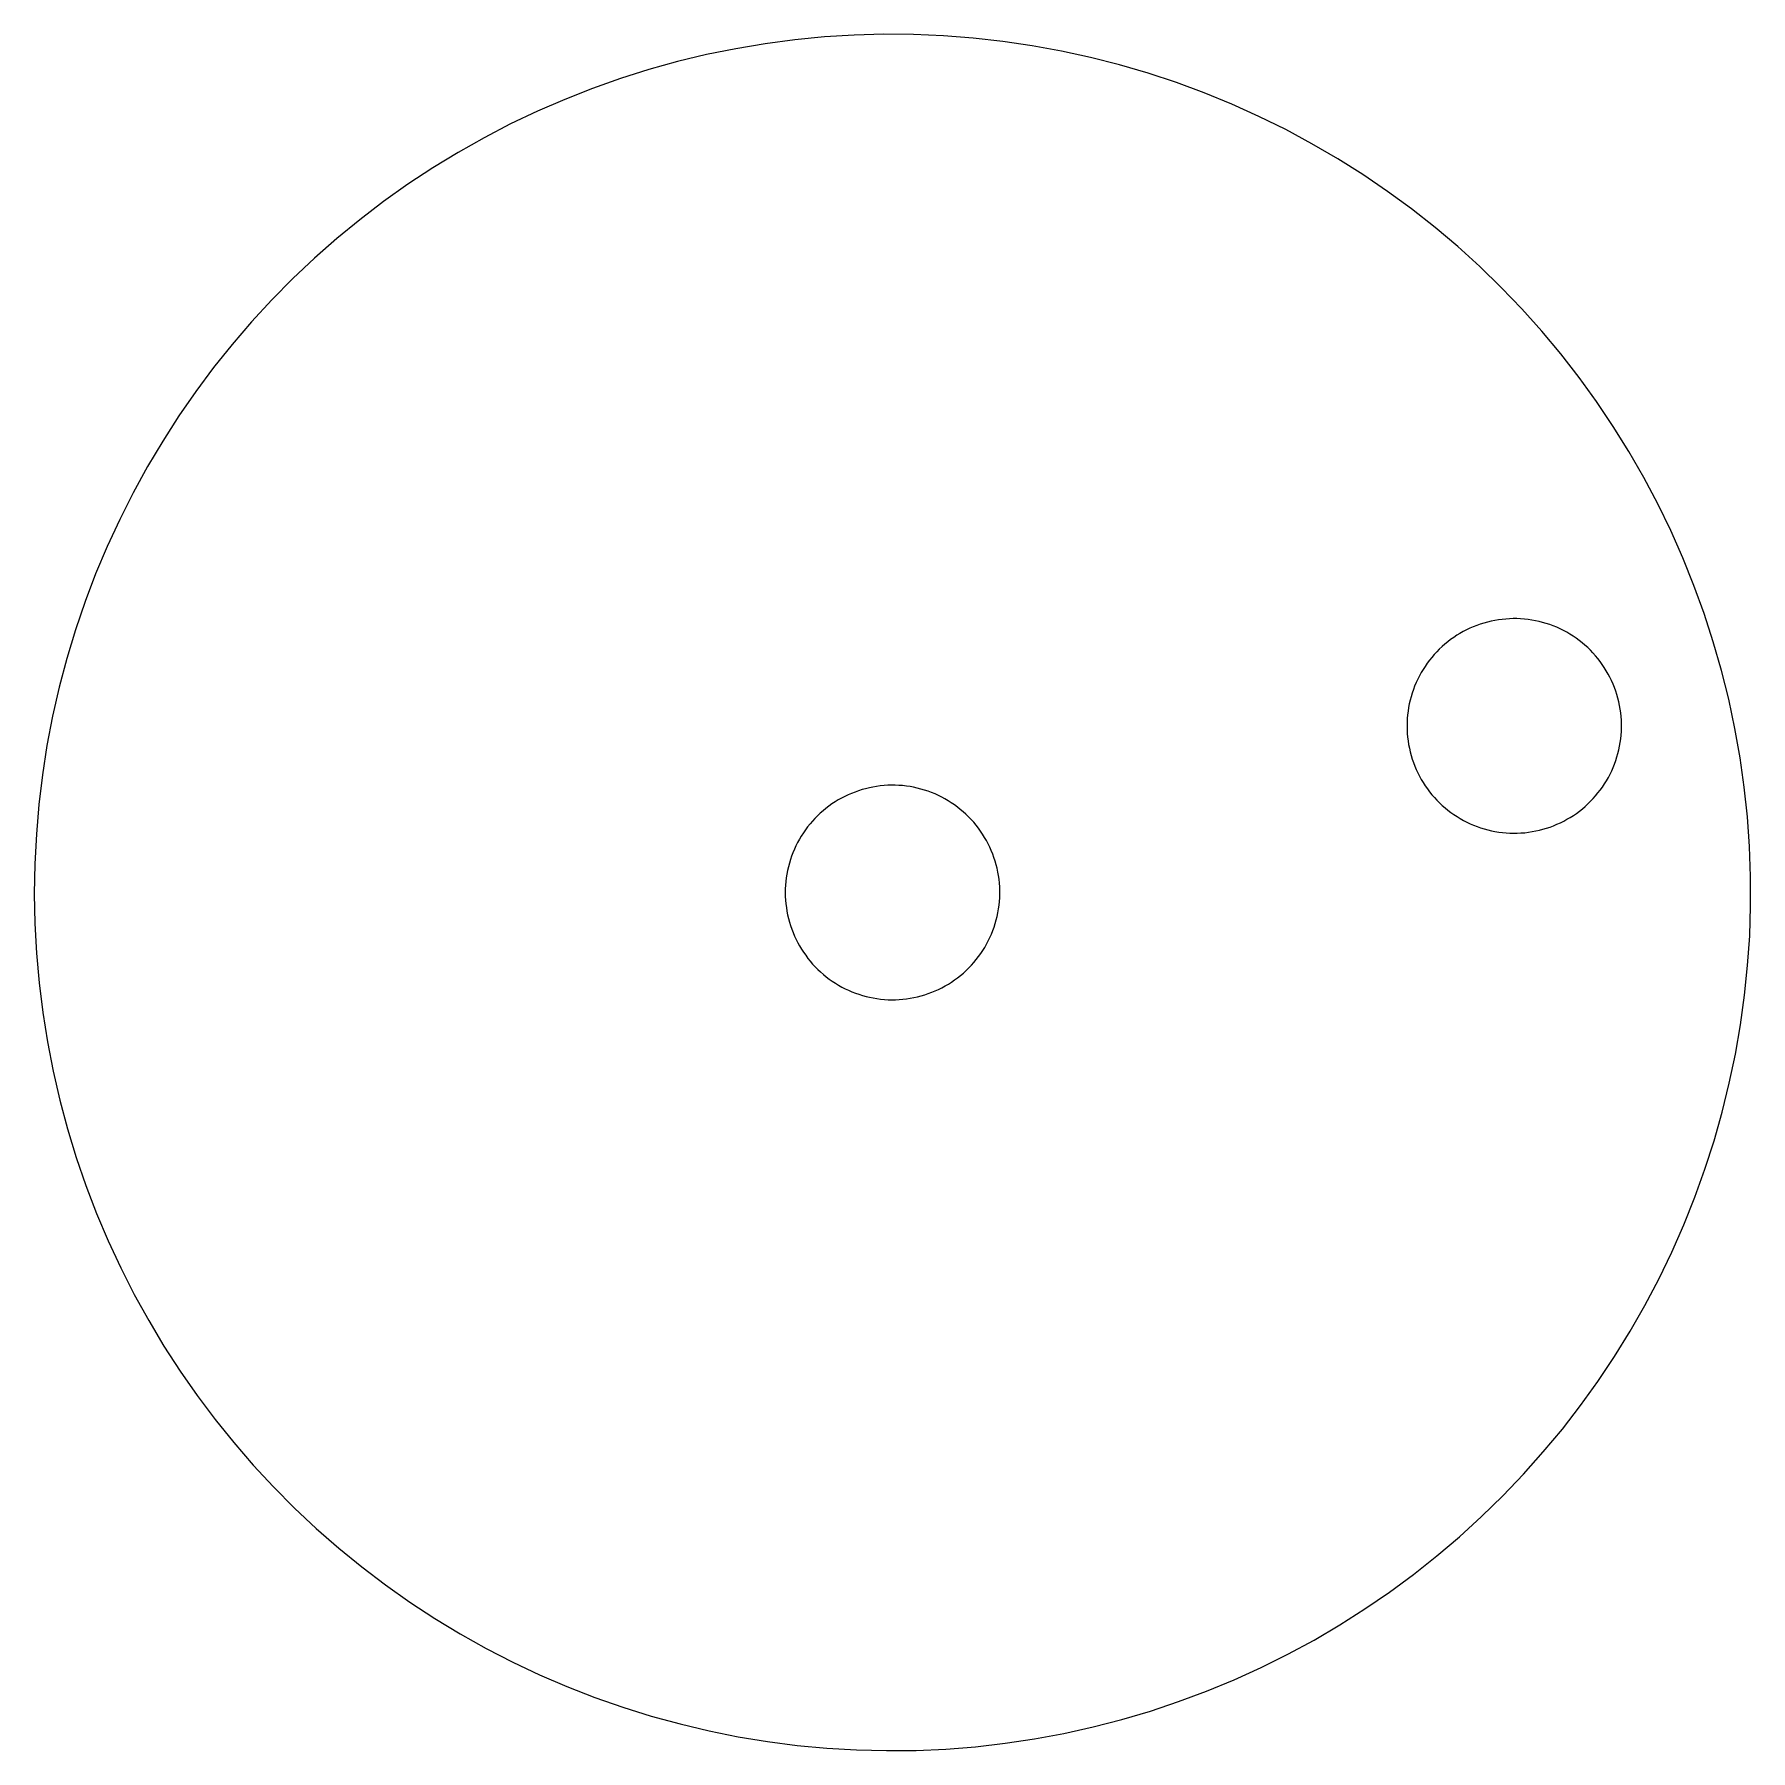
# Model space of a CAD drawing. Header units: inches. Extents: x 1.53 to 3.53, y 0.56 to 2.56.
import ezdxf

# ---------------------------------------------------------------- set-up
doc = ezdxf.new("R2010")
doc.units = ezdxf.units.IN
doc.header["$MEASUREMENT"] = 0
doc.layers.add('solid3$laser4', color=7, linetype='Continuous', true_color=0x000000)

msp = doc.modelspace()

# ---------------------------------------------------------------- linework, layer by layer
at = {"layer": 'solid3$laser4'}
for points in [[(3.4978, 1.8148), (3.4882, 1.8482), (3.4775, 1.8812), (3.4656, 1.9139), (3.4526, 1.946), (3.4386, 1.9778), (3.4234, 2.009), (3.4071, 2.0397), (3.3898, 2.0697), (3.3715, 2.0992), (3.3521, 2.128), (3.3318, 2.1561), (3.3104, 2.1835), (3.2882, 2.2102), (3.265, 2.236), (3.241, 2.2611), (3.2161, 2.2853), (3.1904, 2.3086), (3.1639, 2.331), (3.1366, 2.3525), (3.1086, 2.373), (3.0799, 2.3925), (3.0505, 2.411), (3.0205, 2.4285), (2.9899, 2.4449), (2.9588, 2.4603), (2.9272, 2.4746), (2.8951, 2.4877), (2.8625, 2.4998), (2.8296, 2.5107), (2.7962, 2.5204), (2.7626, 2.529), (2.7287, 2.5365), (2.6946, 2.5427), (2.6602, 2.5478), (2.6257, 2.5516), (2.5911, 2.5543), (2.5564, 2.5557), (2.5217, 2.556), (2.487, 2.555), (2.4524, 2.5529), (2.4178, 2.5495), (2.3834, 2.5449), (2.3492, 2.5392), (2.3152, 2.5323), (2.2814, 2.5242), (2.248, 2.5149), (2.2149, 2.5045), (2.1821, 2.4929), (2.1498, 2.4802), (2.118, 2.4664), (2.0866, 2.4515), (2.0558, 2.4355), (2.0256, 2.4184), (1.996, 2.4003), (1.967, 2.3812), (1.9387, 2.3611), (1.9111, 2.34), (1.8843, 2.318), (1.8582, 2.2951), (1.833, 2.2713), (1.8086, 2.2466), (1.785, 2.2211), (1.7624, 2.1947), (1.7407, 2.1677), (1.7199, 2.1398), (1.7002, 2.1113), (1.6814, 2.0821), (1.6637, 2.0523), (1.647, 2.0218), (1.6313, 1.9908), (1.6168, 1.9593), (1.6033, 1.9273), (1.591, 1.8949), (1.5798, 1.862), (1.5698, 1.8288), (1.5609, 1.7952), (1.5532, 1.7614), (1.5466, 1.7273), (1.5413, 1.693), (1.5371, 1.6585), (1.5342, 1.624), (1.5324, 1.5893), (1.5318, 1.5546), (1.5325, 1.5199), (1.5344, 1.4852), (1.5374, 1.4506), (1.5417, 1.4162), (1.5471, 1.3819), (1.5538, 1.3478), (1.5616, 1.314), (1.5706, 1.2805), (1.5807, 1.2473), (1.592, 1.2145), (1.6044, 1.182), (1.6179, 1.1501), (1.6326, 1.1186), (1.6483, 1.0877), (1.6651, 1.0573), (1.6829, 1.0275), (1.7018, 0.9984), (1.7216, 0.9699), (1.7425, 0.9421), (1.7642, 0.9151), (1.787, 0.8888), (1.8106, 0.8634), (1.835, 0.8388), (1.8603, 0.815), (1.8865, 0.7922), (1.9134, 0.7702), (1.941, 0.7492), (1.9694, 0.7292), (1.9984, 0.7102), (2.0281, 0.6922), (2.0584, 0.6752), (2.0892, 0.6593), (2.1206, 0.6445), (2.1525, 0.6308), (2.1848, 0.6182), (2.2176, 0.6067), (2.2507, 0.5963), (2.2842, 0.5872), (2.318, 0.5792), (2.352, 0.5723), (2.3863, 0.5667), (2.4207, 0.5622), (2.4553, 0.559), (2.4899, 0.5569), (2.5246, 0.5561), (2.5593, 0.5564), (2.594, 0.558), (2.6286, 0.5607), (2.6631, 0.5647), (2.6974, 0.5698), (2.7315, 0.5762), (2.7654, 0.5837), (2.799, 0.5924), (2.8323, 0.6022), (2.8652, 0.6132), (2.8978, 0.6254), (2.9298, 0.6386), (2.9614, 0.653), (2.9925, 0.6685), (3.023, 0.685), (3.053, 0.7026), (3.0823, 0.7212), (3.1109, 0.7408), (3.1389, 0.7614), (3.1661, 0.7829), (3.1925, 0.8054), (3.2182, 0.8288), (3.243, 0.853), (3.267, 0.8781), (3.2901, 0.9041), (3.3123, 0.9308), (3.3335, 0.9582), (3.3537, 0.9864), (3.373, 1.0153), (3.3913, 1.0448), (3.4085, 1.0749), (3.4247, 1.1056), (3.4398, 1.1369), (3.4538, 1.1687), (3.4667, 1.2009), (3.4784, 1.2336), (3.489, 1.2666), (3.4985, 1.3), (3.5068, 1.3337), (3.5139, 1.3677), (3.5199, 1.4019), (3.5246, 1.4363), (3.5282, 1.4708), (3.5306, 1.5054), (3.5317, 1.5401), (3.5317, 1.5748), (3.5304, 1.6095), (3.528, 1.6441), (3.5243, 1.6787), (3.5194, 1.713), (3.5134, 1.7472), (3.5062, 1.7812)], [(3.377, 1.7825), (3.3758, 1.7867), (3.3745, 1.7908), (3.373, 1.7949), (3.3714, 1.7989), (3.3696, 1.8029), (3.3677, 1.8068), (3.3657, 1.8106), (3.3635, 1.8144), (3.3612, 1.818), (3.3588, 1.8216), (3.3563, 1.8252), (3.3536, 1.8286), (3.3508, 1.8319), (3.3479, 1.8351), (3.3449, 1.8383), (3.3418, 1.8413), (3.3386, 1.8442), (3.3353, 1.847), (3.3319, 1.8497), (3.3284, 1.8523), (3.3248, 1.8547), (3.3211, 1.857), (3.3174, 1.8592), (3.3135, 1.8613), (3.3097, 1.8632), (3.3057, 1.865), (3.3017, 1.8666), (3.2976, 1.8681), (3.2935, 1.8695), (3.2893, 1.8707), (3.2851, 1.8718), (3.2809, 1.8727), (3.2766, 1.8735), (3.2723, 1.8741), (3.268, 1.8746), (3.2637, 1.8749), (3.2594, 1.8751), (3.255, 1.8751), (3.2507, 1.875), (3.2464, 1.8747), (3.242, 1.8743), (3.2377, 1.8738), (3.2335, 1.873), (3.2292, 1.8722), (3.225, 1.8712), (3.2208, 1.87), (3.2167, 1.8687), (3.2126, 1.8672), (3.2085, 1.8657), (3.2046, 1.8639), (3.2006, 1.8621), (3.1968, 1.8601), (3.193, 1.8579), (3.1893, 1.8557), (3.1857, 1.8533), (3.1821, 1.8508), (3.1787, 1.8481), (3.1753, 1.8454), (3.1721, 1.8425), (3.1689, 1.8395), (3.1659, 1.8365), (3.1629, 1.8333), (3.1601, 1.83), (3.1574, 1.8266), (3.1548, 1.8231), (3.1523, 1.8195), (3.15, 1.8159), (3.1478, 1.8122), (3.1457, 1.8084), (3.1437, 1.8045), (3.1419, 1.8006), (3.1402, 1.7966), (3.1387, 1.7925), (3.1373, 1.7884), (3.136, 1.7842), (3.1349, 1.78), (3.1339, 1.7758), (3.1331, 1.7715), (3.1325, 1.7673), (3.1319, 1.763), (3.1316, 1.7586), (3.1314, 1.7543), (3.1313, 1.75), (3.1314, 1.7456), (3.1316, 1.7413), (3.132, 1.737), (3.1325, 1.7327), (3.1332, 1.7284), (3.134, 1.7241), (3.135, 1.7199), (3.1361, 1.7157), (3.1374, 1.7115), (3.1388, 1.7074), (3.1404, 1.7034), (3.142, 1.6994), (3.1439, 1.6955), (3.1458, 1.6916), (3.1479, 1.6878), (3.1502, 1.6841), (3.1525, 1.6804), (3.155, 1.6769), (3.1576, 1.6734), (3.1603, 1.67), (3.1632, 1.6667), (3.1661, 1.6636), (3.1692, 1.6605), (3.1723, 1.6575), (3.1756, 1.6547), (3.179, 1.6519), (3.1824, 1.6493), (3.186, 1.6468), (3.1896, 1.6444), (3.1933, 1.6422), (3.1971, 1.64), (3.201, 1.6381), (3.2049, 1.6362), (3.2089, 1.6345), (3.2129, 1.6329), (3.217, 1.6315), (3.2211, 1.6302), (3.2253, 1.629), (3.2296, 1.628), (3.2338, 1.6272), (3.2381, 1.6265), (3.2424, 1.6259), (3.2467, 1.6255), (3.251, 1.6253), (3.2554, 1.6251), (3.2597, 1.6252), (3.2641, 1.6254), (3.2684, 1.6257), (3.2727, 1.6262), (3.277, 1.6269), (3.2812, 1.6277), (3.2855, 1.6286), (3.2897, 1.6297), (3.2938, 1.6309), (3.298, 1.6323), (3.302, 1.6338), (3.306, 1.6355), (3.31, 1.6373), (3.3139, 1.6392), (3.3177, 1.6413), (3.3214, 1.6435), (3.3251, 1.6458), (3.3287, 1.6482), (3.3322, 1.6508), (3.3356, 1.6535), (3.3389, 1.6563), (3.3421, 1.6592), (3.3452, 1.6623), (3.3482, 1.6654), (3.3511, 1.6686), (3.3538, 1.672), (3.3565, 1.6754), (3.359, 1.6789), (3.3614, 1.6825), (3.3637, 1.6862), (3.3659, 1.69), (3.3679, 1.6938), (3.3698, 1.6978), (3.3715, 1.7017), (3.3731, 1.7057), (3.3746, 1.7098), (3.3759, 1.714), (3.3771, 1.7181), (3.3782, 1.7224), (3.379, 1.7266), (3.3798, 1.7309), (3.3804, 1.7352), (3.3808, 1.7395), (3.3811, 1.7438), (3.3813, 1.7482), (3.3813, 1.7525), (3.3811, 1.7568), (3.3808, 1.7612), (3.3803, 1.7655), (3.3797, 1.7698), (3.379, 1.774), (3.3781, 1.7783)], [(2.6526, 1.5884), (2.6514, 1.5925), (2.65, 1.5967), (2.6486, 1.6008), (2.6469, 1.6048), (2.6452, 1.6087), (2.6433, 1.6126), (2.6412, 1.6165), (2.6391, 1.6202), (2.6368, 1.6239), (2.6344, 1.6275), (2.6318, 1.631), (2.6292, 1.6345), (2.6264, 1.6378), (2.6235, 1.641), (2.6205, 1.6442), (2.6174, 1.6472), (2.6142, 1.6501), (2.6108, 1.6529), (2.6074, 1.6556), (2.6039, 1.6581), (2.6003, 1.6606), (2.5967, 1.6629), (2.5929, 1.6651), (2.5891, 1.6671), (2.5852, 1.6691), (2.5813, 1.6708), (2.5772, 1.6725), (2.5732, 1.674), (2.5691, 1.6754), (2.5649, 1.6766), (2.5607, 1.6777), (2.5564, 1.6786), (2.5522, 1.6794), (2.5479, 1.68), (2.5436, 1.6805), (2.5392, 1.6808), (2.5349, 1.681), (2.5306, 1.681), (2.5262, 1.6809), (2.5219, 1.6806), (2.5176, 1.6802), (2.5133, 1.6796), (2.509, 1.6789), (2.5048, 1.6781), (2.5005, 1.677), (2.4964, 1.6759), (2.4922, 1.6746), (2.4881, 1.6731), (2.4841, 1.6715), (2.4801, 1.6698), (2.4762, 1.668), (2.4723, 1.666), (2.4686, 1.6638), (2.4649, 1.6616), (2.4612, 1.6592), (2.4577, 1.6567), (2.4542, 1.654), (2.4509, 1.6513), (2.4476, 1.6484), (2.4445, 1.6454), (2.4414, 1.6423), (2.4385, 1.6392), (2.4357, 1.6359), (2.4329, 1.6325), (2.4304, 1.629), (2.4279, 1.6254), (2.4255, 1.6218), (2.4233, 1.6181), (2.4212, 1.6143), (2.4193, 1.6104), (2.4175, 1.6064), (2.4158, 1.6024), (2.4142, 1.5984), (2.4128, 1.5943), (2.4116, 1.5901), (2.4105, 1.5859), (2.4095, 1.5817), (2.4087, 1.5774), (2.408, 1.5731), (2.4075, 1.5688), (2.4071, 1.5645), (2.4069, 1.5602), (2.4068, 1.5558), (2.4069, 1.5515), (2.4072, 1.5472), (2.4075, 1.5429), (2.4081, 1.5385), (2.4087, 1.5343), (2.4096, 1.53), (2.4106, 1.5258), (2.4117, 1.5216), (2.4129, 1.5174), (2.4144, 1.5133), (2.4159, 1.5093), (2.4176, 1.5053), (2.4194, 1.5013), (2.4214, 1.4975), (2.4235, 1.4937), (2.4257, 1.49), (2.4281, 1.4863), (2.4306, 1.4828), (2.4332, 1.4793), (2.4359, 1.4759), (2.4387, 1.4726), (2.4417, 1.4694), (2.4447, 1.4664), (2.4479, 1.4634), (2.4512, 1.4605), (2.4545, 1.4578), (2.458, 1.4552), (2.4615, 1.4527), (2.4652, 1.4503), (2.4689, 1.448), (2.4727, 1.4459), (2.4765, 1.4439), (2.4804, 1.4421), (2.4844, 1.4404), (2.4885, 1.4388), (2.4926, 1.4374), (2.4967, 1.4361), (2.5009, 1.4349), (2.5051, 1.4339), (2.5094, 1.4331), (2.5136, 1.4324), (2.5179, 1.4318), (2.5223, 1.4314), (2.5266, 1.4311), (2.5309, 1.431), (2.5353, 1.4311), (2.5396, 1.4313), (2.5439, 1.4316), (2.5482, 1.4321), (2.5525, 1.4328), (2.5568, 1.4335), (2.561, 1.4345), (2.5652, 1.4356), (2.5694, 1.4368), (2.5735, 1.4382), (2.5776, 1.4397), (2.5816, 1.4414), (2.5855, 1.4431), (2.5894, 1.4451), (2.5932, 1.4471), (2.597, 1.4493), (2.6006, 1.4517), (2.6042, 1.4541), (2.6077, 1.4567), (2.6111, 1.4594), (2.6144, 1.4622), (2.6176, 1.4651), (2.6207, 1.4682), (2.6237, 1.4713), (2.6266, 1.4745), (2.6294, 1.4779), (2.632, 1.4813), (2.6346, 1.4848), (2.637, 1.4884), (2.6393, 1.4921), (2.6414, 1.4959), (2.6434, 1.4997), (2.6453, 1.5036), (2.6471, 1.5076), (2.6487, 1.5116), (2.6502, 1.5157), (2.6515, 1.5198), (2.6527, 1.524), (2.6537, 1.5282), (2.6546, 1.5325), (2.6553, 1.5368), (2.6559, 1.5411), (2.6564, 1.5454), (2.6567, 1.5497), (2.6568, 1.554), (2.6568, 1.5584), (2.6567, 1.5627), (2.6564, 1.567), (2.6559, 1.5714), (2.6553, 1.5757), (2.6545, 1.5799), (2.6536, 1.5842)]]:
    msp.add_lwpolyline(points, close=True, dxfattribs=at)

doc.saveas('drawing.dxf')
